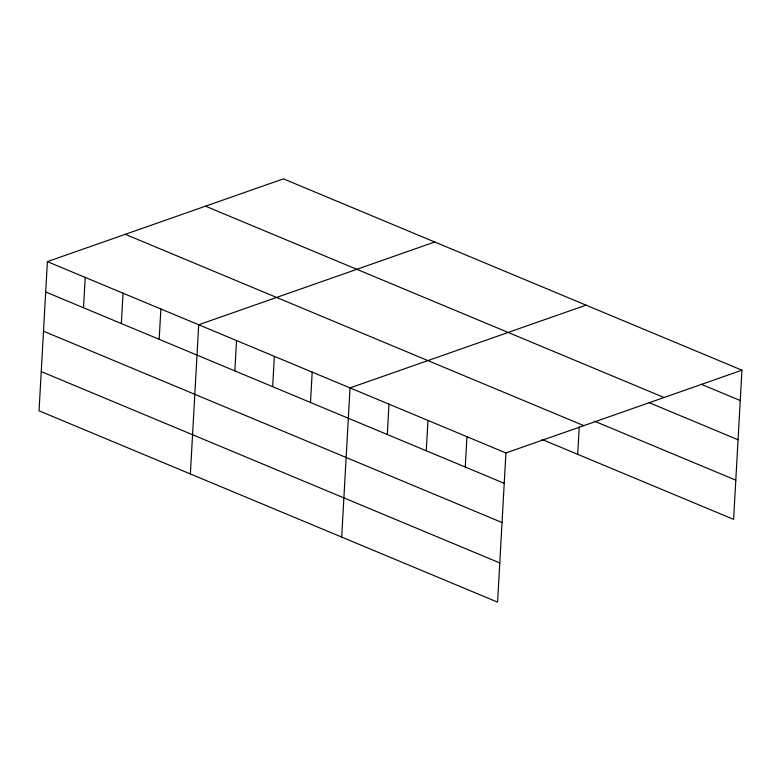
<?xml version="1.0" encoding="UTF-8"?>
<svg xmlns="http://www.w3.org/2000/svg" width="781" height="781" viewBox="0 0 781 781"><rect width="100%" height="100%" fill="white"/><g stroke="black" fill="none" stroke-linecap="round" stroke-linejoin="round"><path stroke-width="1.17" d="M741.95 370.194L283.415 178.859L47.387 261.625L39.05 410.806L497.585 602.141L505.922 452.96L741.95 370.194L733.613 519.375L542.102 439.469M83.518 307.763L85.217 277.411M121.348 323.549L123.047 293.197M159.178 339.335L160.876 308.983M190.369 473.95L198.706 324.759L434.734 241.993M234.837 370.897L236.536 340.545M272.667 386.683L274.365 356.331M310.496 402.469L312.195 372.117M341.688 537.094L350.025 387.903L586.043 305.137M387.308 434.519L388.997 404.167M426.28 450.783L427.978 420.432M465.251 467.048L466.95 436.696M577.706 454.327L579.238 426.992M701.279 384.281L740.251 400.546M205.53 206.174L664.065 397.509M648.972 402.586L738.065 439.762M594.38 421.144L735.8 480.159M125.282 234.31L583.817 425.645M47.387 261.625L505.922 452.96M45.698 291.977L504.233 483.312M43.502 331.193L502.037 522.528M41.247 371.59L499.781 562.925"/></g></svg>
